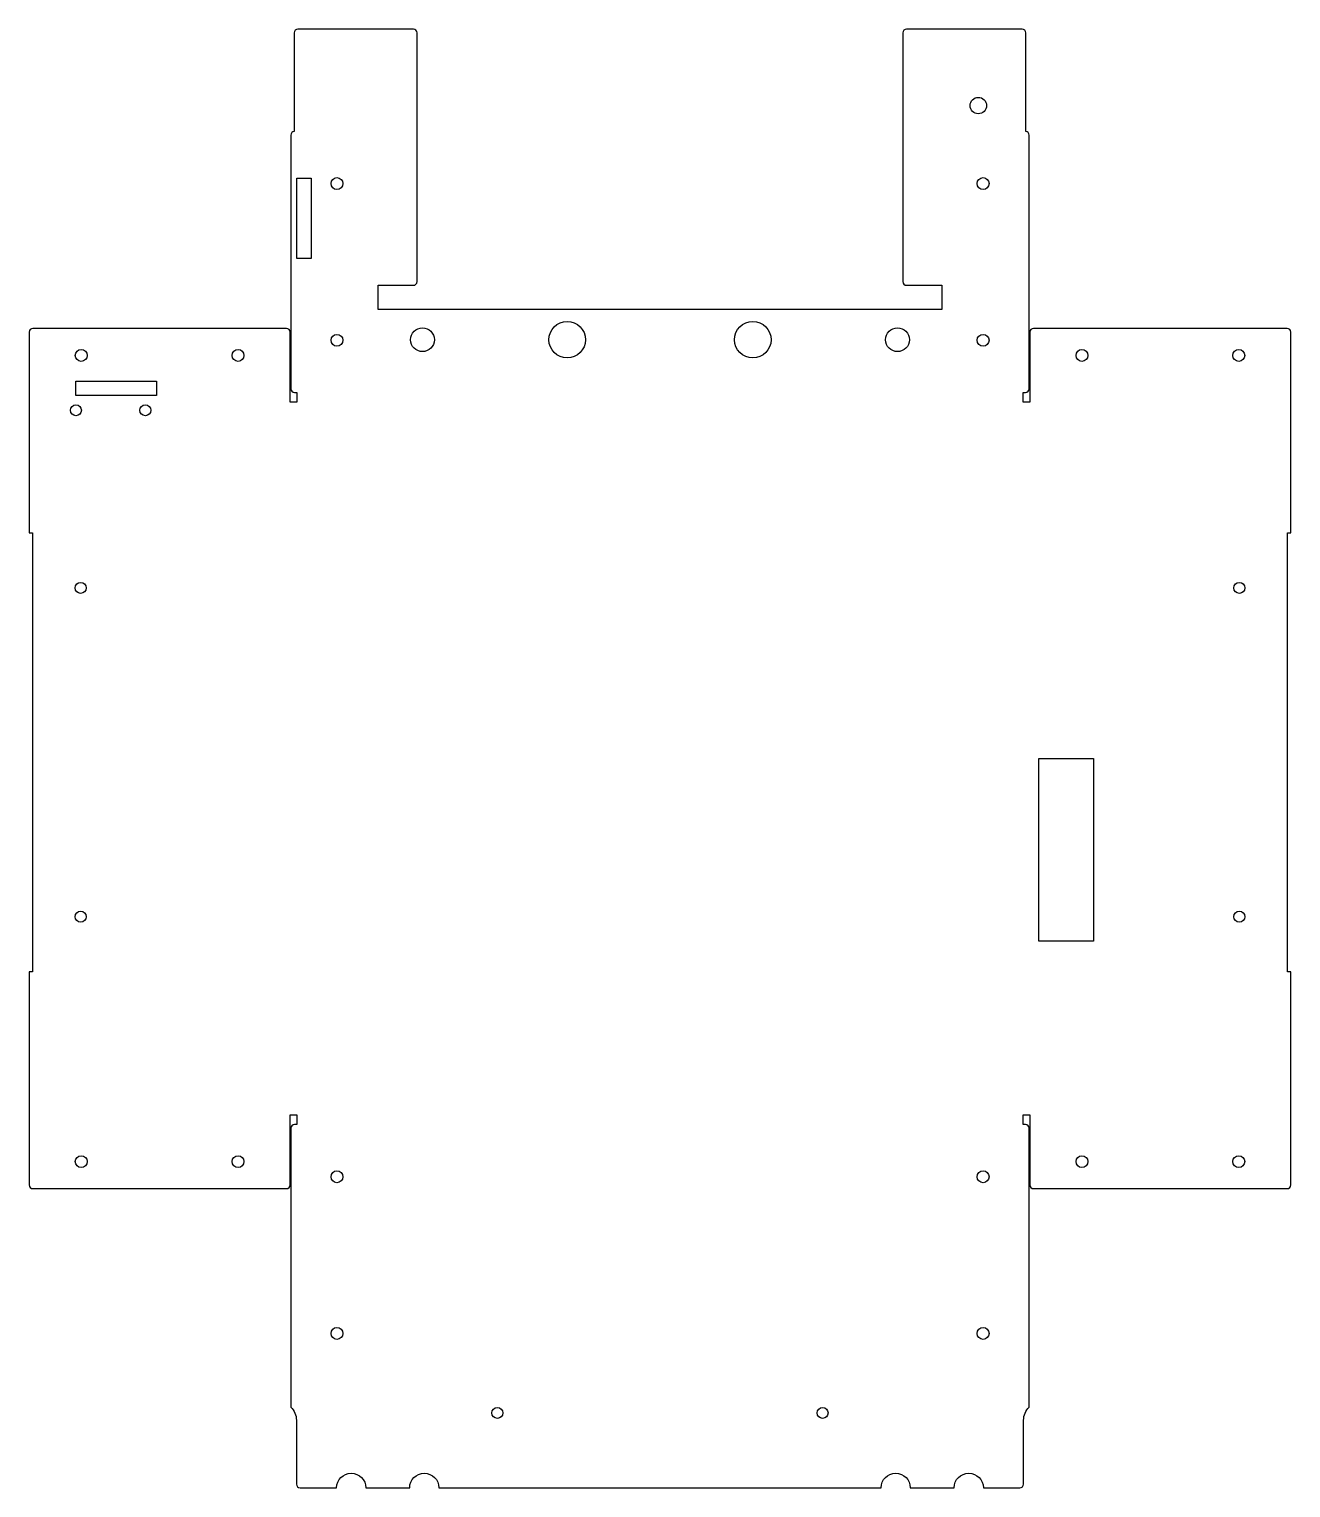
# Model space of a CAD drawing. Header units: millimetres. Extents: x -96 to 250, y -323 to 77.
import ezdxf

# ---------------------------------------------------------------- set-up
doc = ezdxf.new("R2010")
doc.units = ezdxf.units.MM

msp = doc.modelspace()

# ---------------------------------------------------------------- linework, layer by layer
msp.add_lwpolyline([(-22.42, -321.55, 0.414214), (-21.42, -322.55), (-11.42, -322.55, -1), (-3.42, -322.55), (8.58, -322.55, -1), (16.58, -322.55), (137.58, -322.55, -1), (145.58, -322.55), (157.58, -322.55, -1), (165.58, -322.55), (175.58, -322.55, 0.414214), (176.58, -321.55), (176.58, -304.05, -0.202376), (178.1, -300.47), (178.1, -224.14, 0.414214), (177.1, -223.14), (176.51, -223.14), (176.51, -221.35), (176.51, -220.45), (178.3, -220.45), (178.3, -239.66, 0.414214), (179.3, -240.66), (248.72, -240.66, 0.414214), (249.72, -239.66), (249.72, -181.33), (248.8, -181.33), (248.8, -61.13), (249.72, -61.13), (249.72, -6.21, 0.414214), (248.72, -5.21), (179.3, -5.21, 0.414214), (178.3, -6.21), (178.3, -25.41), (176.51, -25.41), (176.51, -24.52), (176.51, -22.73), (177.1, -22.73, 0.414214), (178.1, -21.73), (178.1, 47.69, 0.383368), (177.2, 48.69), (177.2, 75.69, 0.414214), (176.2, 76.69), (144.56, 76.69, 0.414214), (143.56, 75.69), (143.56, 7.59, 0.414214), (144.56, 6.59), (154.17, 6.59), (154.17, 0), (0, 0), (0, 6.59), (9.6, 6.59, 0.414214), (10.6, 7.59), (10.6, 75.69, 0.414214), (9.6, 76.69), (-22.03, 76.69, 0.414214), (-23.03, 75.69), (-23.03, 48.69, 0.383368), (-23.93, 47.69), (-23.93, -21.73, 0.414214), (-22.93, -22.73), (-22.34, -22.73), (-22.34, -24.52), (-22.34, -25.41), (-24.14, -25.41), (-24.14, -6.21, 0.414214), (-25.14, -5.21), (-94.55, -5.21, 0.414214), (-95.55, -6.21), (-95.55, -61.13), (-94.64, -61.13), (-94.64, -181.33), (-95.55, -181.33), (-95.55, -239.66, 0.414214), (-94.55, -240.66), (-25.14, -240.66, 0.414214), (-24.14, -239.66), (-24.14, -220.45), (-22.34, -220.45), (-22.34, -221.35), (-22.34, -223.14), (-22.93, -223.14, 0.414214), (-23.93, -224.14), (-23.93, -300.47, -0.202376), (-22.42, -304.05)], format="xyb", close=True)
for points in [[(-22.34, 13.89), (-22.34, 35.89), (-18.34, 35.89), (-18.34, 13.89)], [(-60.75, -23.62), (-82.75, -23.62), (-82.75, -19.62), (-60.75, -19.62)], [(180.72, -172.93), (180.72, -122.93), (195.72, -122.93), (195.72, -172.93)]]:
    msp.add_lwpolyline(points, close=True)
for centre, radius in [((164.19, 55.78), 2.25), ((-11.32, 34.43), 1.63), ((165.49, 34.43), 1.63), ((51.68, -8.31), 5), ((102.48, -8.31), 5), ((-11.32, -8.47), 1.63), ((12.08, -8.31), 3.25), ((142.08, -8.31), 3.25), ((165.49, -8.47), 1.63), ((-81.29, -12.6), 1.63), ((-38.39, -12.6), 1.63), ((192.56, -12.6), 1.63), ((235.46, -12.6), 1.63), ((-82.75, -27.62), 1.5), ((-63.75, -27.62), 1.5), ((-81.46, -76.23), 1.5), ((235.63, -76.23), 1.5), ((-81.46, -166.23), 1.5), ((235.63, -166.23), 1.5), ((-81.29, -233.27), 1.63), ((-38.39, -233.27), 1.63), ((192.56, -233.27), 1.63), ((235.46, -233.27), 1.63), ((-11.32, -237.4), 1.63), ((165.49, -237.4), 1.63), ((-11.32, -280.29), 1.63), ((165.49, -280.29), 1.63), ((32.58, -302.05), 1.5), ((121.58, -302.05), 1.5)]:
    msp.add_circle(centre, radius)

doc.saveas('drawing.dxf')
